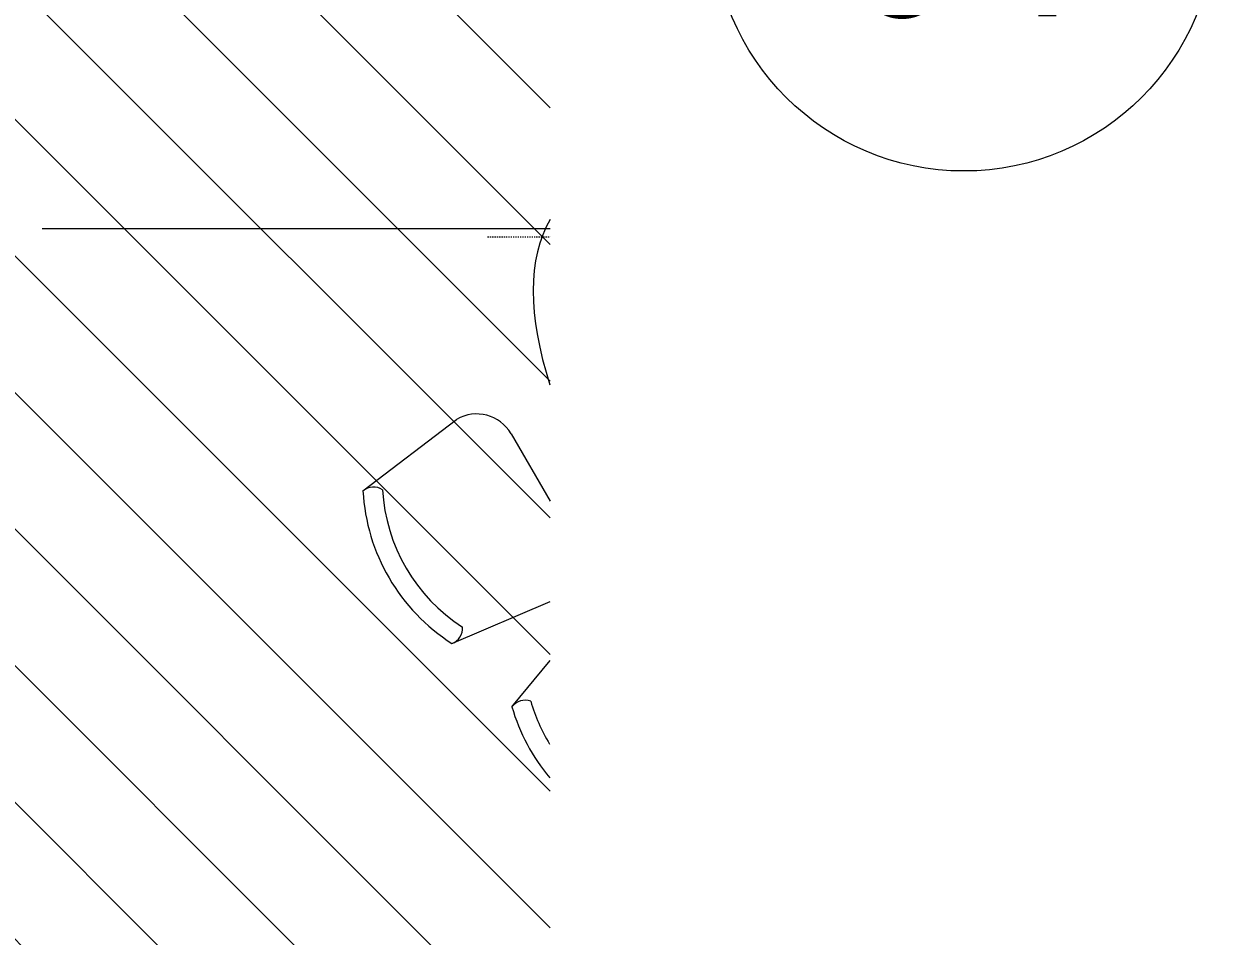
# Model space of a CAD drawing. Header units: millimetres. Extents: x -31381 to 39197, y -15686 to 26001.
# Drawn here: x 36115 to 39197, y 6342 to 8703 of the extents above; entities that cross this region are included whole.
import ezdxf

# ---------------------------------------------------------------- set-up
doc = ezdxf.new("R2010")
doc.units = ezdxf.units.MM
doc.linetypes.add('BVNDH-Dash', pattern=[6, 3, -3])
for name, color, linetype, lineweight in [('A-DETL', 90, 'Continuous', 9), ('A-DETL-GENF', 92, 'Continuous', 9), ('I-FURN', 30, 'Continuous', 13), ('S-GRID-IDEN', 1, 'Continuous', 9)]:
    doc.layers.add(name, color=color, linetype=linetype, lineweight=lineweight)
doc.styles.add('Arial Narrow', font='ARIALN.TTF', dxfattribs={"height": 491.6413373860177})

# ---------------------------------------------------------------- blocks, each defined once
blk = doc.blocks.new('oval_table_2471 - 30_ x 84_ x 22_-V43-Level 9 201 Kent St 1_100')
at = {"layer": 'I-FURN', "lineweight": 9}
blk.add_ellipse((18.26576667263244, 95.21107780222994), major_axis=(1140, 0), ratio=0.4571428571428573, start_param=3.276241555771341, end_param=3.912267460266793, dxfattribs=at)
blk = doc.blocks.new('Chair-Desk - Chair-Desk-V44-Level 9 201 Kent St 1_100')
at = {"layer": 'I-FURN', "lineweight": 9}
blk.add_line((-228.599999999364, -3.30974330180143e-09), (-247.8878339254333, 154.3026714043377), dxfattribs=at)
for centre, radius, start, end in [((-186.0154797507946, 6.746960063821617), 43.11569128469764, 116.8148014241003, 189.0029330458677), ((1.184437950172991e-12, 446.8941036182359), 451.1684251511745, 242.9088672328019, 258.2900532488484), ((1.184437950172991e-12, 446.8941036182359), 501.9684251511745, 242.9088672328166, 266.8589280313831)]:
    blk.add_arc(centre, radius, start, end, dxfattribs=at)
blk = doc.blocks.new('Chair-Desk - Chair-Desk-V45-Level 9 201 Kent St 1_100')
at = {"layer": 'I-FURN', "lineweight": 9}
for p, q in [((-163.5712231568412, 405.2808607682771), (38.1310150892173, 405.2808607682771)), ((-228.599999999364, -3.30974330180143e-09), (-266.4057871027914, 302.4462968223319)), ((228.5539537969796, -0.02355104816831105), (262.3718215496673, 274.6570507332024))]:
    blk.add_line(p, q, dxfattribs=at)
for centre, radius, start, end in [((-163.5712231568405, 302.4462968223262), 102.8345639459508, 90.00000000000031, 179.9999999999968), ((-186.0154797507946, 6.746960063821617), 43.11569128469764, 116.8148014241003, 189.0029330458677), ((1.184437950172991e-12, 446.8941036182359), 451.1684251511745, 242.9088672328019, 297.0911327671964), ((186.0154797507946, 6.746960063821617), 43.11569128469762, 350.9970669584914, 63.18519857590241), ((1.184437950172991e-12, 446.8941036182359), 501.9684251511745, 242.9088672328166, 297.0911327671965)]:
    blk.add_arc(centre, radius, start, end, dxfattribs=at)
blk = doc.blocks.new('Grid - Grid Head_BVNDH-294967-Level 9 201 Kent St 1_100')
at = {"layer": 'S-GRID-IDEN'}
blk.add_circle((0, 0), 6.500000000000005, dxfattribs=at)

msp = doc.modelspace()

# ---------------------------------------------------------------- hatches: boundary and pattern name
at = {"layer": 'A-DETL-GENF'}
h = msp.add_hatch(dxfattribs=at)
h.set_pattern_fill('FP_1', style=0, pattern_type=2)
h.set_pattern_definition([(135, (0, 0), (-176.7766952966369, -176.7766952966369), [])])
h.paths.add_polyline_path([(37477.0514267133, -11729.9259892465), (37477.0514267133, -11682.13598364619), (36143.37613025368, -10348.86479100893), (37430.96300020214, -11682.20002647929)], flags=0)
h.paths.add_polyline_path([(37477.0514267133, -11293.28616923298), (37477.0514267133, 15738.4958229345), (35951.188398019, 14212.63279424021), (34772.90412677154, 14212.63279424021), (34772.90412677154, 10621.60835135994), (35907.69076062681, 10621.60835135994), (35907.69076062681, 9981.608351359937), (35887.69076062679, 9981.608351359937), (35887.69076062679, 10001.60835135994), (34762.90412677152, 10001.60835135994), (34762.9041267715, 9641.493998509568), (34759.14956313474, 9641.493998509872), (34759.14956313474, 8641.493998509872), (34762.9041267715, 8641.493998509872), (34762.9041267715, -354.6238373514346), (35582.28613277733, -354.6238373514346), (35582.28613277733, -854.6238373514379), (35808.69076062679, -854.6238373514379), (35808.69076062679, 287.3761626485623), (34776.90412677153, 287.376162648545), (34776.90412677153, 387.3761626485613), (35908.6907606268, 387.3761626485613), (35894.69076062679, 373.3761626485514), (35895.73397970278, 287.3761626485623), (35908.6907606268, 287.3761626485623), (35908.69076062679, -954.6238373514368), (35894.69076062679, -940.6238373514227), (35894.69076062679, -954.6238373514368), (34762.9041267715, -954.6238373514325), (34762.9041267715, -1113.944065810453), (35908.69076062679, -1113.944065810315), (35908.69076062679, -1753.944065810334), (35808.69076062679, -1753.944065810334), (35808.69076062679, -1213.944065810318), (34762.9041267715, -1213.944065810309), (34762.9041267715, -4703.944065810309), (35808.69076062679, -4703.944065810309), (35808.69076062679, -4323.944065810312), (35908.69076062679, -4323.944065810312), (35908.69076062679, -4803.944065810316), (34762.9041267715, -4803.944065810316), (34762.9041267715, -5003.944065810322), (34759.14956313474, -5003.944065810322), (34759.14956313474, -6003.944065810316), (34762.90412677149, -6003.944065810316), (34762.90412677149, -6934.483067734991), (35402.9382446559, -6934.483067734996), (35402.9382446559, -6954.483067734996), (35382.9382446559, -6954.483067734996), (35382.9382446559, -7554.483067735002), (35402.9382446559, -7554.483067735002), (35402.9382446559, -7574.483067734997), (34762.90412677149, -7574.483067734997), (34762.90412677149, -9794.5831406593), (34782.90412677149, -9794.58314065933), (34782.90412677149, -9787.646636777721), (35971.34728525431, -9788.038256362743), (37341.0095135988, -11157.28547683928)], flags=0)
h.paths.add_polyline_path([(35885.1681191914, -8974.344466454413), (35885.16811563876, -8974.340350945387), (35887.73608249844, -8974.340350945387)], flags=0)
h.paths.add_polyline_path([(36020.9318280189, -8334.903216578974), (36020.93087058269, -8334.8814027102), (36020.82968510001, -8216.577105555834)], flags=0)
h.paths.add_polyline_path([(36549.58886114304, -8332.90651325145), (36549.58584615137, -8332.905684071706), (36549.57815553189, -8322.045089363244)], flags=0)
h.paths.add_polyline_path([(35908.69076062679, -3503.944065810313), (35808.69076062679, -3503.944065810313), (35808.69076062679, -2573.944065810334), (35908.69076062679, -2573.944065810334)], flags=0)
h.paths.add_polyline_path([(36857.52101185136, -253.6487322469555), (36857.51823164164, -253.6487322469555), (36859.37883432863, -252.3410347479115)], flags=0)
h.paths.add_polyline_path([(35218.89671290968, 401.3761626485321), (34809.9041267715, 401.3761626485364), (34809.9041267715, 2112.245510471901), (34800.14827113165, 2112.245510471901), (34800.14827113165, 2130.245510471905), (34809.9041267715, 2130.245510471905), (34809.90412677151, 3212.245510471902), (34800.14827113165, 3212.245510471902), (34800.14827113165, 3230.245510471906), (34809.90412677151, 3230.245510471906), (34809.90412677151, 4312.245510471903), (34800.14827113165, 4312.245510471903), (34800.14827113165, 4330.245510471907), (34809.90412677151, 4330.245510471907), (34809.90412677151, 5425.89996643484), (34800.14827113165, 5425.89996643484), (34800.14827113165, 5453.810855975674), (34809.90412677151, 5453.810855975674), (34809.90412677151, 6512.245510471909), (34800.14827113165, 6512.245510471909), (34800.14827113165, 6530.245510471909), (34809.90412677151, 6530.245510471909), (34809.90412677151, 8231.493998509843), (34776.90412677153, 8231.493998509843), (34776.90412677153, 8351.49399850985), (35781.6907606268, 8351.49399850985), (35781.6907606268, 8411.493998509844), (34776.90412677153, 8411.493998509844), (34776.90412677153, 8531.493998509848), (35901.6907606268, 8531.493998509844), (35901.6907606268, 8231.493998509843), (35227.90412677152, 8231.493998509843), (35227.90412677152, 8213.49399850983), (34827.90412677152, 8213.49399850983), (34827.90412677152, 7671.493998509832), (35227.90412677152, 7671.493998509832), (35227.90412677152, 7653.493998509832), (34827.90412677152, 7653.493998509832), (34827.90412677152, 6530.245510471909), (35217.59200476205, 6530.245510471909), (35217.59200476205, 6512.245510471909), (34827.90412677152, 6512.245510471909), (34827.90412677152, 5453.810855975674), (35217.59200476205, 5453.810855975674), (35217.59200476205, 5425.89996643484), (34827.90412677152, 5425.89996643484), (34827.90412677152, 4330.245510471907), (35217.59200476205, 4330.245510471907), (35217.59200476205, 4312.245510471903), (34827.90412677152, 4312.245510471903), (34827.90412677152, 3230.245510471906), (35217.59200476205, 3230.245510471906), (35217.59200476205, 3212.245510471902), (34827.90412677152, 3212.245510471902), (34827.90412677151, 2130.245510471905), (35217.59200476205, 2130.245510471905), (35217.59200476205, 2112.245510471901), (34827.90412677151, 2112.245510471901), (34827.90412677151, 969.376162648533), (35227.90412677152, 969.376162648533), (35227.90412677152, 951.3761626485327), (34827.90412677151, 951.3761626485327), (34827.90412677151, 419.3761626485323), (35227.90412677152, 419.3761626485323), (35227.90412677152, 401.3761626485321)], flags=0)
h.paths.add_polyline_path([(35829.92313612274, 14507.47828893266), (35829.85892468914, 14507.63334079763), (34759.14956313474, 14507.63334079763)], flags=0)

# ---------------------------------------------------------------- linework, layer by layer
at = {"layer": 'A-DETL'}
msp.add_line((36162.90412677148, 8173.155008288085), (37477.05142671325, 8173.155008288081), dxfattribs=at)
msp.add_line((36162.90412677148, 8173.155008288085), (37477.05142671325, 8173.155008288081), dxfattribs=at)
at = {"layer": 'A-DETL', "linetype": 'BVNDH-Dash'}
msp.add_line((37314.98102174167, 8151.493998896185), (37477.05142671325, 8151.493998896185), dxfattribs=at)
msp.add_line((37314.98102174167, 8151.493998896185), (37477.05142671325, 8151.493998896185), dxfattribs=at)

# ---------------------------------------------------------------- block references
at = {"layer": 'I-FURN', "lineweight": 9}
for name, p, rotation in [('oval_table_2471 - 30_ x 84_ x 22_-V43-Level 9 201 Kent St 1_100', (38218.82869921825, 7368.753445322327), 313.186517579139), ('Chair-Desk - Chair-Desk-V45-Level 9 201 Kent St 1_100', (37107.66081497128, 7296.815914342887), 300.2214753248666), ('Chair-Desk - Chair-Desk-V44-Level 9 201 Kent St 1_100', (37534.36783619794, 6769.193944325873), 313.2214753248669)]:
    msp.add_blockref(name, p, dxfattribs=dict(at, rotation=rotation))
at = {"layer": 'S-GRID-IDEN', "xscale": 99.99999999999993, "yscale": 99.99999999999993, "zscale": 99.99999999999993, "rotation": 269.9999999999994}
msp.add_blockref('Grid - Grid Head_BVNDH-294967-Level 9 201 Kent St 1_100', (38546.81892810498, 8971.854915105878), dxfattribs=at)

# ---------------------------------------------------------------- next in the draw order: texts
at = {"layer": 'S-GRID-IDEN', "insert": (38544.23941019741, 9213.61832200885), "char_height": 491.6413373860177, "width": 743.9999999999992, "attachment_point": 2, "line_spacing_factor": 0.9685729005667182, "style": 'Arial Narrow', "bg_fill": 3, "box_fill_scale": 1.25, "bg_fill_color": 0, "bg_fill_transparency": 0}
msp.add_mtext('04', dxfattribs=at)

doc.saveas('drawing.dxf')
